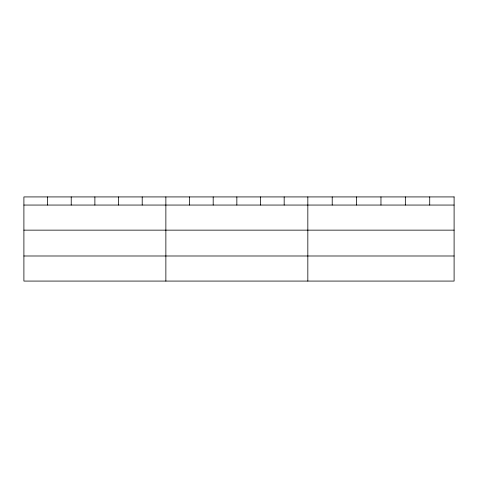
<?xml version="1.0" encoding="UTF-8"?>
<svg xmlns="http://www.w3.org/2000/svg" width="478" height="478" viewBox="0 0 478 478"><rect width="100%" height="100%" fill="white"/><g stroke="black" fill="none" stroke-linecap="round" stroke-linejoin="round"><path stroke-width="0.72" d="M23.9 205.056L454.1 205.056M23.9 230.145L454.1 230.145M23.9 255.993L454.1 255.993M429.722 196.924L429.722 205.056M405.344 196.924L405.344 205.056M380.966 196.924L380.966 205.056M356.588 196.924L356.588 205.056M332.21 196.924L332.21 205.056M307.832 196.924L307.832 281.076M284.171 196.924L284.171 205.056M260.51 196.924L260.51 205.056M236.849 196.924L236.849 205.056M213.188 196.924L213.188 205.056M189.527 196.924L189.527 205.056M165.866 196.924L165.866 281.076M142.205 196.924L142.205 205.056M118.544 196.924L118.544 205.056M94.883 196.924L94.883 205.056M71.222 196.924L71.222 205.056M47.561 196.924L47.561 205.056M454.1 196.924L23.9 196.924L23.9 281.076L454.1 281.076L454.1 196.924"/></g></svg>
